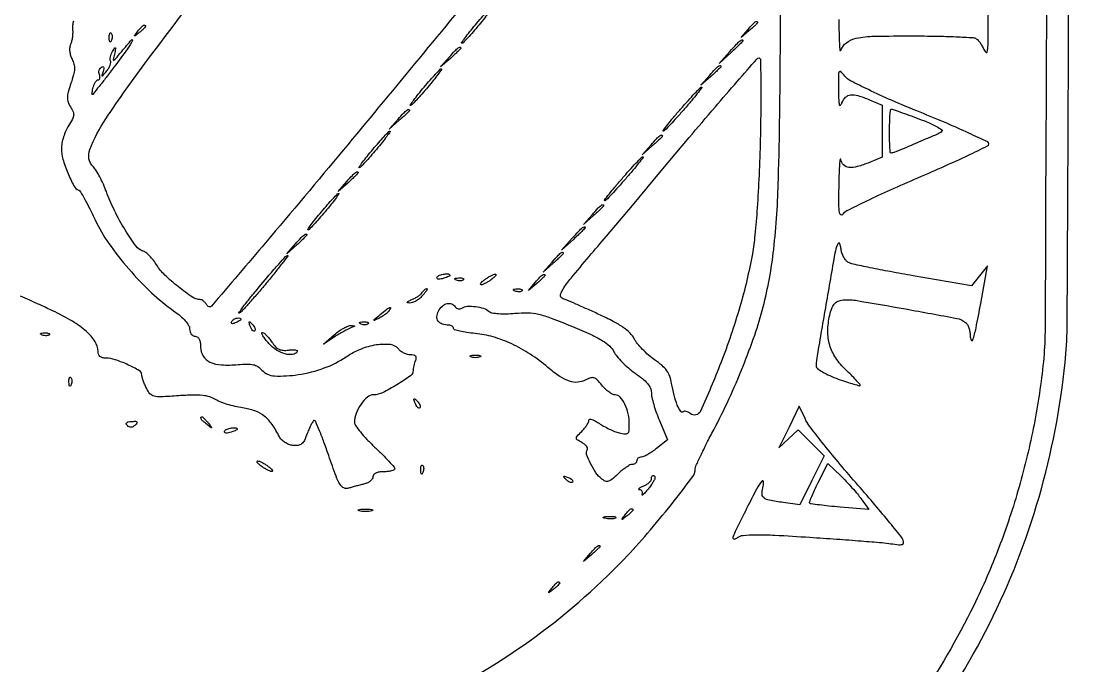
# Model space of a CAD drawing. Extents: x 0 to 312, y -4 to 107.
# Drawn here: x 99.13 to 109.27, y 19.66 to 25.76 of the extents above; entities that cross this region are included whole.
import ezdxf

# ---------------------------------------------------------------- set-up
doc = ezdxf.new("R2010")
doc.units = 0
doc.layers.add('BG_SILKSCREEN_TOP', color=85, linetype='CONTINUOUS')

msp = doc.modelspace()

# ---------------------------------------------------------------- linework, layer by layer
at = {"layer": 'BG_SILKSCREEN_TOP'}
for points in [[(107.614, 18.937, 0.04506), (108.307, 20.053, 0.046039), (108.776, 21.253, 0.044824), (109.024, 22.53, 0.023972), (109.042, 22.858), (109.052, 24.698, 0.000842), (109.059, 27.114), (109.061, 30.542), (109.061, 38.194), (89.615, 38.194), (89.625, 30.252)], [(102.904, 19.272, 0.042843), (103.95, 19.891, 0.046656), (104.844, 20.665, 0.013326), (105.067, 20.91, 0.010891), (105.293, 21.184, 0.005354), (105.493, 21.444, 0.16291), (105.519, 21.521, -0.107156), (105.525, 21.548, -0.003648), (105.571, 21.646, -0.006715), (105.627, 21.762, -0.004621), (105.694, 21.891, 0.01385), (105.837, 22.181, 0.012375), (105.97, 22.488, 0.012763), (106.082, 22.789, 0.019546), (106.162, 23.055, 0.035891), (106.262, 23.601, 0.020659), (106.307, 24.269, 0.005886), (106.325, 25.484), (106.336, 29.583), (106.348, 35.33), (99.37, 35.333), (96.693, 35.332, 0.000607)], [(108.852, 30.425), (108.85, 27.229, -0.000746), (108.842, 24.788), (108.833, 22.82, -0.024483), (108.817, 22.535, -0.022147), (108.729, 21.939, -0.021611), (108.587, 21.349, -0.021659), (108.396, 20.774, -0.022497), (108.157, 20.226, -0.071063), (106.969, 18.478, -0.062718)], [(103.535, 26.178, -0.000567), (102.184, 24.542, -0.00312), (101.447, 23.664, -0.001017), (100.936, 23.064, -0.521666), (100.895, 23.069, 0.043945), (100.88, 23.09, 0.046372), (100.862, 23.108, 0.05113), (100.843, 23.121, 0.124446), (100.828, 23.125, -0.14983), (100.755, 23.147, -0.019074), (100.622, 23.245, -0.02316), (100.493, 23.357, -0.063445), (100.418, 23.45, 0.027797), (100.385, 23.497, 0.029007), (100.349, 23.539, 0.030291), (100.313, 23.571, 0.100783), (100.285, 23.585, -0.171477), (100.22, 23.63, -0.01852), (100.117, 23.785, -0.023099), (100.016, 23.968, -0.028142), (99.939, 24.148, 0.017529), (99.911, 24.219, 0.016827), (99.877, 24.288, 0.017027), (99.844, 24.347, 0.056526), (99.816, 24.383, -0.295492), (99.782, 24.548, -0.05372), (99.934, 24.838, -0.014723), (100.329, 25.396, -0.000742), (101.675, 27.175, -0.002025)], [(106.88, 25.781, 0.004996), (106.881, 25.651, 0.01066), (106.885, 25.551, 0.014291), (106.89, 25.487, 0.792512), (106.898, 25.486, -0.14666), (106.952, 25.56, -0.111956), (107.045, 25.602, -0.044426), (107.214, 25.621, -0.00562), (107.583, 25.624, -0.004424), (107.8, 25.622, -0.006606), (107.989, 25.616, -0.003137), (108.15, 25.608, -0.127846), (108.182, 25.597, -0.075792), (108.201, 25.581, -0.026893), (108.222, 25.553, -0.025963), (108.242, 25.52, -0.027732), (108.258, 25.485, 0.181249), (108.274, 25.468, 0.50133), (108.286, 25.474, 0.040339), (108.293, 25.535, 0.00418), (108.295, 25.679), (108.297, 25.959)], [(103.471, 25.729, -0.005493), (103.414, 25.663, -0.0085), (103.363, 25.606, -0.003674), (103.319, 25.56, -0.203511), (103.308, 25.555, -0.608159), (103.305, 25.561, -0.005127), (103.338, 25.606, -0.009918), (103.381, 25.662, -0.00552), (103.436, 25.729, -0.005493), (103.493, 25.796, -0.0085), (103.544, 25.852, -0.003674), (103.588, 25.898, -0.203511), (103.599, 25.903, -0.608159), (103.601, 25.898, -0.005127), (103.568, 25.852, -0.009918), (103.525, 25.796, -0.00552), (103.471, 25.729)], [(99.628, 25.763, 0.040667), (99.619, 25.724, 0.058667), (99.619, 25.688, -0.034034), (99.62, 25.653, -0.023662), (99.617, 25.613, -0.02395), (99.61, 25.574, -0.044614), (99.6, 25.544, 0.078438), (99.592, 25.514, 0.048773), (99.592, 25.477, 0.046442), (99.6, 25.439, 0.051003), (99.614, 25.404, -0.060374), (99.632, 25.357, -0.074028), (99.637, 25.311, -0.054018), (99.628, 25.255, -0.017643), (99.604, 25.176, 0.014705), (99.577, 25.09, 0.064641), (99.57, 25.038, 0.094805), (99.577, 24.997, 0.054232), (99.6, 24.951, -0.045261), (99.624, 24.906, -0.127859), (99.629, 24.872, -0.098139), (99.617, 24.834, -0.02048), (99.581, 24.773, 0.041886), (99.555, 24.725, 0.027762), (99.533, 24.667, 0.027954), (99.518, 24.607, 0.047666), (99.513, 24.556, 0.072782), (99.527, 24.457, 0.027024), (99.574, 24.325, 0.022667), (99.632, 24.203, 0.173966), (99.678, 24.161, -0.163783), (99.694, 24.147, -0.005319), (99.735, 24.074, -0.009704), (99.782, 23.985, -0.006532), (99.833, 23.881, 0.042568), (99.962, 23.658, 0.025417), (100.151, 23.416, 0.025208), (100.367, 23.19, 0.036817), (100.58, 23.016, -0.025177), (100.64, 22.97, -0.036961), (100.687, 22.923, -0.043075), (100.718, 22.88, -0.135792), (100.728, 22.845, 0.075269), (100.732, 22.82, 0.088909), (100.743, 22.798, 0.100704), (100.76, 22.783, 0.129243), (100.78, 22.778, -0.152696), (100.802, 22.771, -0.126755), (100.819, 22.751, -0.08218), (100.829, 22.719, -0.033108), (100.832, 22.673, 0.141969), (100.856, 22.59, 0.144766), (100.92, 22.533, 0.094545), (101.03, 22.506, 0.036799), (101.187, 22.509, -0.019018), (101.273, 22.514, -0.06079), (101.33, 22.508, -0.085115), (101.373, 22.49, -0.067415), (101.412, 22.457, 0.20124), (101.533, 22.401, 0.049022), (101.757, 22.414, 0.047635), (102.004, 22.477, 0.062744), (102.211, 22.582, -0.053152), (102.35, 22.656, -0.056889), (102.499, 22.698, -0.065837), (102.628, 22.701, -0.195295), (102.704, 22.66, 0.062687), (102.727, 22.638, 0.044216), (102.757, 22.62, 0.044557), (102.789, 22.608, 0.068305), (102.819, 22.604, -0.049166), (102.849, 22.601, -0.165943), (102.867, 22.591, -0.199221), (102.872, 22.574, -0.074216), (102.867, 22.549, 0.020916), (102.859, 22.525, 0.016224), (102.852, 22.498, 0.016504), (102.847, 22.473, 0.037595), (102.846, 22.454, -0.239424), (102.82, 22.403, -0.019319), (102.692, 22.317, -0.024099), (102.556, 22.242, -0.1144), (102.47, 22.222, 0.181465), (102.412, 22.2, 0.062275), (102.352, 22.133, 0.059358), (102.306, 22.046, 0.091962), (102.29, 21.962, 0.155277), (102.3, 21.931, 0.016508), (102.346, 21.87, 0.019114), (102.408, 21.8, 0.014243), (102.481, 21.727, -0.007008), (102.554, 21.656, -0.010499), (102.616, 21.592, -0.005751), (102.666, 21.537, -0.182637), (102.672, 21.52, -0.290853), (102.665, 21.51, -0.046166), (102.641, 21.501, -0.039019), (102.608, 21.495, -0.024527), (102.568, 21.493, 0.03486), (102.524, 21.49, 0.073308), (102.491, 21.48, 0.109518), (102.471, 21.465, 0.17742), (102.464, 21.445, -0.143777), (102.458, 21.425, -0.073471), (102.441, 21.406, -0.063344), (102.415, 21.389, -0.054906), (102.386, 21.378, 0.005297), (102.35, 21.369, 0.003216), (102.309, 21.358, 0.003225), (102.268, 21.347, 0.005681), (102.234, 21.337, -0.182646), (102.19, 21.339, -0.152709), (102.154, 21.371, -0.048493), (102.116, 21.45, -0.004931), (102.046, 21.646, 0.005555), (102.001, 21.774, 0.008963), (101.959, 21.881, 0.00336), (101.921, 21.971, 0.300414), (101.909, 21.979, 0.255668), (101.899, 21.973, 0.018546), (101.881, 21.943, 0.022318), (101.861, 21.903, 0.014793), (101.843, 21.856, -0.02454), (101.815, 21.79, -0.109037), (101.789, 21.757, -0.145973), (101.756, 21.743, -0.056964), (101.706, 21.743, -0.063331), (101.669, 21.752, -0.050155), (101.631, 21.771, -0.051585), (101.599, 21.796, -0.082645), (101.579, 21.824, 0.036218), (101.509, 21.942, 0.073909), (101.435, 22.02, 0.080414), (101.346, 22.069, 0.050028), (101.23, 22.098, -0.020628), (101.158, 22.112, -0.017979), (101.084, 22.132, -0.018354), (101.018, 22.155, -0.049787), (100.974, 22.177, 0.069787), (100.919, 22.203, 0.047618), (100.852, 22.216, 0.032204), (100.76, 22.22, 0.010551), (100.625, 22.213, -0.005742), (100.456, 22.203, -0.068953), (100.391, 22.209, -0.160004), (100.352, 22.233, -0.066424), (100.319, 22.285, -0.013379), (100.302, 22.322, -0.014291), (100.288, 22.359, -0.013972), (100.278, 22.392, -0.062534), (100.275, 22.411, 0.261888), (100.252, 22.451, 0.021763), (100.142, 22.508, 0.028299), (100.023, 22.555, 0.080546), (99.935, 22.569, -0.06044), (99.902, 22.573, -0.117531), (99.878, 22.585, -0.131151), (99.864, 22.606, -0.085132), (99.86, 22.634, 0.144013), (99.832, 22.726, 0.067095), (99.751, 22.822, 0.049052), (99.617, 22.92, 0.023837), (99.43, 23.019, 0.002155), (99.318, 23.071, 0.002758), (99.214, 23.118, 0.002134), (99.126, 23.157, 0.023357)], [(106.11, 25.752, -0.191117), (106.107, 25.745, -0.007509), (106.087, 25.724, -0.012379), (106.061, 25.7, -0.008334), (106.031, 25.674), (105.953, 25.608), (106.019, 25.686, -0.010403), (106.061, 25.733, -0.048383), (106.088, 25.757, -0.197339), (106.102, 25.76, -0.372046), (106.11, 25.752)], [(100.311, 25.716, -0.184603), (100.308, 25.709, -0.013802), (100.293, 25.693, -0.017647), (100.273, 25.674, -0.012436), (100.25, 25.655, -0.001575), (100.211, 25.625, -0.377589), (100.207, 25.625, -0.377589), (100.207, 25.629, -0.001575), (100.237, 25.668, -0.017686), (100.268, 25.705, -0.065618), (100.291, 25.725, -0.241986), (100.304, 25.726, -0.307697), (100.311, 25.716)], [(100.012, 25.33, -0.002273), (99.937, 25.23, -0.003687), (99.871, 25.146, -0.000685), (99.813, 25.072, -0.228617), (99.807, 25.069, -0.42731), (99.803, 25.073, -0.018459), (99.805, 25.09, -0.021807), (99.809, 25.112, -0.012554), (99.815, 25.139, -0.037499), (99.824, 25.165, -0.049188), (99.836, 25.188, -0.058343), (99.85, 25.203, -0.185953), (99.863, 25.208, 0.196999), (99.872, 25.212, 0.143764), (99.878, 25.222, 0.094911), (99.878, 25.238, 0.05243), (99.873, 25.257, -0.077332), (99.869, 25.277, -0.076612), (99.871, 25.298, -0.081907), (99.879, 25.316, -0.110993), (99.892, 25.328, -0.112429), (99.905, 25.333, -0.330263), (99.913, 25.328, -0.147097), (99.915, 25.313, -0.030727), (99.908, 25.288, 0.006467), (99.897, 25.25, 0.529691), (99.9, 25.246, 0.19679), (99.908, 25.25, 0.002906), (99.942, 25.291, 0.035864), (99.962, 25.319, 0.045764), (99.975, 25.347, 0.052893), (99.981, 25.371, 0.176997), (99.978, 25.387, -0.143207), (99.974, 25.402, -0.050995), (99.977, 25.425, -0.045467), (99.985, 25.452, -0.039762), (99.998, 25.477, -0.006868), (100.02, 25.511, -0.540258), (100.025, 25.511, -0.203552), (100.027, 25.502, -0.003491), (100.015, 25.451, 0.013427), (100.004, 25.4, 0.584622), (100.01, 25.395, 0.130849), (100.026, 25.406, 0.002985), (100.085, 25.477, -0.010957), (100.178, 25.587, -0.873524), (100.187, 25.581, -0.042319), (100.139, 25.502, -0.004538), (100.012, 25.33)], [(99.987, 25.584, -0.054075), (99.98, 25.569, -0.470618), (99.973, 25.569, -0.168742), (99.969, 25.579, -0.018895), (99.966, 25.605, -0.028487), (99.967, 25.629, -0.077126), (99.971, 25.645, -0.208169), (99.977, 25.652, -0.29694), (99.985, 25.65, -0.126454), (99.991, 25.639, -0.060344), (99.994, 25.622, -0.054149), (99.993, 25.603, -0.051402), (99.987, 25.584)], [(105.971, 25.579, -0.195676), (105.968, 25.572, -0.003115), (105.938, 25.542, -0.00768), (105.901, 25.506, -0.004952), (105.858, 25.466), (105.745, 25.364), (105.847, 25.477, -0.005201), (105.91, 25.545, -0.031435), (105.944, 25.578, -0.126516), (105.962, 25.586, -0.469813), (105.971, 25.579)], [(103.297, 25.509, -0.194104), (103.294, 25.502, -0.004634), (103.269, 25.477, -0.009491), (103.238, 25.447, -0.006222), (103.202, 25.414), (103.106, 25.33), (103.19, 25.425, -0.007047), (103.242, 25.483, -0.038158), (103.273, 25.511, -0.157803), (103.289, 25.517, -0.426412), (103.297, 25.509)], [(106.135, 24.644, -0.004739), (106.123, 24.303, -0.00641), (106.106, 23.995, -0.007025), (106.084, 23.737, -0.020153), (106.06, 23.559, -0.026933), (105.941, 23.056, -0.02117), (105.761, 22.525, -0.013575), (105.568, 22.067, -0.495154), (105.472, 22.044, 0.048418), (105.453, 22.057, 0.064496), (105.433, 22.065, 0.080361), (105.416, 22.066, 0.178411), (105.405, 22.061, -0.481396), (105.381, 22.064, -0.04398), (105.349, 22.125, -0.03413), (105.318, 22.219, -0.022283), (105.295, 22.331, 0.047959), (105.278, 22.397, 0.06816), (105.249, 22.451, 0.058794), (105.204, 22.5, 0.026457), (105.134, 22.554, -0.026871), (105.076, 22.599, -0.021672), (105.02, 22.653, -0.022182), (104.971, 22.707, -0.051213), (104.941, 22.753, 0.07882), (104.901, 22.808, 0.043792), (104.837, 22.861, 0.031155), (104.742, 22.918, 0.012), (104.605, 22.985, 0.001881), (104.492, 23.036, 0.002347), (104.386, 23.083, 0.001902), (104.297, 23.122, 0.018005), (104.259, 23.137, -0.382423), (104.242, 23.167, -0.087049), (104.266, 23.224, -0.029116), (104.342, 23.327, -0.003927), (104.513, 23.533, 0.000964), (104.677, 23.726), (104.923, 24.018), (105.197, 24.344), (105.462, 24.66, -0.002151), (105.706, 24.949, -0.003469), (105.916, 25.192, -0.000659), (106.103, 25.405, -0.201395), (106.123, 25.415, -0.42342), (106.136, 25.403, -0.001785), (106.14, 25.195, -0.006475), (106.14, 24.948, -0.003504), (106.135, 24.644)], [(102.985, 25.139, -0.005493), (102.928, 25.072, -0.0085), (102.877, 25.016, -0.003674), (102.833, 24.97, -0.203511), (102.822, 24.965, -0.608159), (102.819, 24.97, -0.005127), (102.852, 25.016, -0.009918), (102.895, 25.072, -0.00552), (102.95, 25.139, -0.005493), (103.007, 25.205, -0.0085), (103.058, 25.261, -0.003674), (103.102, 25.308, -0.203511), (103.113, 25.312, -0.608159), (103.115, 25.307, -0.005127), (103.082, 25.261, -0.009918), (103.039, 25.205, -0.00552), (102.985, 25.139)], [(105.762, 25.336, -0.194104), (105.76, 25.329, -0.004634), (105.734, 25.303, -0.009491), (105.703, 25.273, -0.006222), (105.667, 25.24), (105.571, 25.156), (105.656, 25.252, -0.007047), (105.708, 25.309, -0.038158), (105.738, 25.337, -0.157803), (105.754, 25.343, -0.426412), (105.762, 25.336)], [(106.876, 25.117, 0.005376), (106.878, 25.014, 0.05745), (106.884, 24.972, 0.57441), (106.895, 24.969, 0.103362), (106.909, 24.991, -0.103261), (106.944, 25.043, -0.16925), (106.991, 25.065, -0.101554), (107.06, 25.059, -0.024339), (107.17, 25.019), (107.29, 24.969), (107.29, 24.476), (107.17, 24.425, -0.028308), (107.054, 24.385, -0.096443), (106.975, 24.377, -0.173323), (106.925, 24.401, -0.149103), (106.898, 24.453, 0.818731), (106.892, 24.453, 0.03202), (106.886, 24.412, 0.011572), (106.881, 24.324, 0.004582), (106.878, 24.203, 0.003971), (106.877, 24.027, 0.035528), (106.883, 23.949, 0.252468), (106.897, 23.93, 0.358672), (106.917, 23.935, -0.118867), (106.956, 23.968, -0.003722), (107.144, 24.061, -0.007069), (107.37, 24.166, -0.004817), (107.629, 24.28, 0.003883), (107.886, 24.392, 0.006261), (108.102, 24.492, 0.001767), (108.288, 24.581, 0.265108), (108.301, 24.6, 0.312811), (108.29, 24.619, 0.002077), (108.111, 24.702, 0.007047), (107.901, 24.796, 0.004324), (107.651, 24.9, -0.005367), (107.379, 25.014, -0.009691), (107.159, 25.115, -0.007784), (106.99, 25.199, -0.103269), (106.936, 25.243, 0.026404), (106.897, 25.286, 0.517991), (106.882, 25.284, 0.111077), (106.875, 25.254, 0.00298), (106.876, 25.117)], [(105.415, 24.93, -0.004451), (105.345, 24.851, -0.006973), (105.283, 24.783, -0.002535), (105.228, 24.727, -0.202989), (105.217, 24.722, -0.6206), (105.215, 24.727, -0.003338), (105.258, 24.783, -0.007933), (105.312, 24.851, -0.004468), (105.38, 24.93, -0.004451), (105.451, 25.01, -0.006973), (105.513, 25.078, -0.002535), (105.567, 25.134, -0.202989), (105.578, 25.139, -0.6206), (105.581, 25.134, -0.003338), (105.537, 25.078, -0.007933), (105.483, 25.01, -0.004468), (105.415, 24.93)], [(102.811, 24.919, -0.194104), (102.808, 24.912, -0.004634), (102.783, 24.886, -0.009491), (102.752, 24.857, -0.006222), (102.715, 24.824), (102.62, 24.739), (102.704, 24.835, -0.007047), (102.756, 24.892, -0.038158), (102.787, 24.921, -0.157803), (102.803, 24.927, -0.426412), (102.811, 24.919)], [(107.637, 24.839, -0.012493), (107.73, 24.802, -0.02275), (107.804, 24.766, -0.021811), (107.855, 24.735, -0.482079), (107.856, 24.72, -0.088219), (107.819, 24.696, -0.001854), (107.616, 24.608, -0.001684), (107.411, 24.522, -0.099196), (107.371, 24.514, -0.394984), (107.366, 24.518, -0.002889), (107.363, 24.575, -0.008517), (107.36, 24.642, -0.005118), (107.36, 24.722, -0.00692), (107.361, 24.802, -0.011498), (107.364, 24.869, -0.005205), (107.369, 24.925, -0.386806), (107.375, 24.93, -0.083164), (107.386, 24.929, -0.000964), (107.458, 24.904, -0.00291), (107.542, 24.874, -0.001894), (107.637, 24.839)], [(102.498, 24.549, -0.005493), (102.441, 24.482, -0.0085), (102.391, 24.426, -0.003674), (102.347, 24.379, -0.203511), (102.336, 24.375, -0.608159), (102.333, 24.38, -0.005127), (102.366, 24.426, -0.009918), (102.409, 24.482, -0.00552), (102.464, 24.549, -0.005493), (102.521, 24.615, -0.0085), (102.571, 24.671, -0.003674), (102.616, 24.718, -0.203511), (102.626, 24.722, -0.608159), (102.629, 24.717, -0.005127), (102.596, 24.671, -0.009918), (102.553, 24.615, -0.00552), (102.498, 24.549)], [(105.207, 24.676, -0.194104), (105.204, 24.669, -0.004634), (105.179, 24.643, -0.009491), (105.148, 24.614, -0.006222), (105.111, 24.581), (105.016, 24.496), (105.1, 24.592, -0.007047), (105.152, 24.649, -0.038158), (105.183, 24.678, -0.157803), (105.199, 24.684, -0.426412), (105.207, 24.676)], [(104.86, 24.271, -0.004451), (104.789, 24.191, -0.006973), (104.727, 24.124, -0.002535), (104.673, 24.067, -0.202989), (104.662, 24.062, -0.6206), (104.659, 24.068, -0.003338), (104.702, 24.124, -0.007933), (104.757, 24.191, -0.004468), (104.825, 24.271, -0.004451), (104.895, 24.351, -0.006973), (104.957, 24.418, -0.002535), (105.012, 24.474, -0.202989), (105.023, 24.479, -0.6206), (105.025, 24.474, -0.003338), (104.982, 24.418, -0.007933), (104.928, 24.351, -0.004468), (104.86, 24.271)], [(102.325, 24.329, -0.194104), (102.322, 24.322, -0.004634), (102.297, 24.296, -0.009491), (102.266, 24.266, -0.006222), (102.229, 24.233), (102.134, 24.149), (102.218, 24.245, -0.007047), (102.27, 24.302, -0.038158), (102.301, 24.33, -0.157803), (102.317, 24.336, -0.426412), (102.325, 24.329)], [(102.012, 23.958, -0.005493), (101.955, 23.892, -0.0085), (101.905, 23.836, -0.003674), (101.86, 23.789, -0.203511), (101.85, 23.785, -0.608159), (101.847, 23.79, -0.005127), (101.88, 23.836, -0.009918), (101.923, 23.892, -0.00552), (101.978, 23.958, -0.005493), (102.035, 24.025, -0.0085), (102.085, 24.081, -0.003674), (102.13, 24.127, -0.203511), (102.14, 24.132, -0.608159), (102.143, 24.127, -0.005127), (102.11, 24.081, -0.009918), (102.067, 24.025, -0.00552), (102.012, 23.958)], [(104.651, 24.016, -0.194104), (104.648, 24.009, -0.004634), (104.623, 23.984, -0.009491), (104.592, 23.954, -0.006222), (104.556, 23.921), (104.46, 23.837), (104.544, 23.932, -0.007047), (104.596, 23.99, -0.038158), (104.627, 24.018, -0.157803), (104.643, 24.024, -0.426412), (104.651, 24.016)], [(101.839, 23.739, -0.194104), (101.836, 23.732, -0.004634), (101.811, 23.706, -0.009491), (101.78, 23.676, -0.006222), (101.743, 23.643), (101.648, 23.559), (101.732, 23.654, -0.007047), (101.784, 23.712, -0.038158), (101.815, 23.74, -0.157803), (101.831, 23.746, -0.426412), (101.839, 23.739)], [(104.478, 23.808, -0.195676), (104.475, 23.802, -0.003115), (104.444, 23.771, -0.00768), (104.408, 23.735, -0.004952), (104.365, 23.696), (104.252, 23.594), (104.354, 23.706, -0.005201), (104.416, 23.774, -0.031435), (104.451, 23.807, -0.126516), (104.469, 23.815, -0.469813), (104.478, 23.808)], [(106.866, 23.646, 0.052587), (106.842, 23.565, 0.000777), (106.757, 23.078, 0.000938), (106.674, 22.596, 0.042367), (106.665, 22.496, 0.234935), (106.677, 22.472, 0.027989), (106.725, 22.44, 0.028234), (106.793, 22.405, 0.018367), (106.873, 22.372, 0.006523), (106.953, 22.344, 0.011275), (107.021, 22.323, 0.005363), (107.076, 22.308, 0.491416), (107.082, 22.313, 0.185416), (107.078, 22.323, 0.004328), (107.042, 22.362, 0.009011), (106.998, 22.408, 0.005921), (106.946, 22.458, -0.056101), (106.851, 22.572, -0.074804), (106.793, 22.694, -0.074567), (106.775, 22.828, -0.055318), (106.793, 22.976, -0.028378), (106.812, 23.04, -0.078557), (106.834, 23.081, -0.107055), (106.864, 23.106, -0.08599), (106.903, 23.119, -0.076911), (107.038, 23.118, -0.00322), (107.511, 23.036, -0.002234), (107.997, 22.947, -0.123493), (108.08, 22.908, -0.095765), (108.097, 22.889, -0.043224), (108.111, 22.858, -0.04068), (108.12, 22.821, -0.044011), (108.123, 22.785, 0.108705), (108.133, 22.74, 0.680027), (108.149, 22.741, 0.030308), (108.179, 22.855, 0.004398), (108.224, 23.089), (108.289, 23.446), (108.213, 23.351), (108.137, 23.255), (107.583, 23.351, -0.003259), (107.367, 23.39, -0.00463), (107.175, 23.427, -0.00267), (107.014, 23.461, -0.065618), (106.971, 23.477, -0.096483), (106.948, 23.495, -0.048182), (106.926, 23.526, -0.045353), (106.909, 23.564, -0.050115), (106.9, 23.602, 0.015565), (106.893, 23.643, 0.117836), (106.885, 23.661, 0.459008), (106.876, 23.661, 0.092063), (106.866, 23.646)], [(101.453, 23.279, -0.003975), (101.367, 23.177, -0.005576), (101.289, 23.088, -0.003421), (101.222, 23.014, -0.072637), (101.199, 22.995, -0.791397), (101.195, 22.999, -0.014928), (101.223, 23.04, -0.010869), (101.27, 23.101, -0.00507), (101.333, 23.179, -0.001772), (101.48, 23.355, -0.00713), (101.572, 23.462, -0.004865), (101.638, 23.533, -0.208688), (101.656, 23.542, -0.621628), (101.658, 23.537, -0.001331), (101.602, 23.465, -0.005053), (101.535, 23.38, -0.002915), (101.453, 23.279)], [(104.269, 23.565, -0.194104), (104.266, 23.558, -0.004634), (104.241, 23.532, -0.009491), (104.21, 23.503, -0.006222), (104.174, 23.469), (104.078, 23.385), (104.162, 23.481, -0.007047), (104.214, 23.538, -0.038158), (104.245, 23.567, -0.157803), (104.261, 23.573, -0.426412), (104.269, 23.565)], [(103.193, 23.355, -0.269442), (103.189, 23.348, -0.023165), (103.172, 23.34, -0.025605), (103.15, 23.331, -0.016805), (103.123, 23.323, -0.033811), (103.098, 23.318, -0.095444), (103.08, 23.32, -0.238294), (103.072, 23.326, -0.236418), (103.073, 23.336, -0.164455), (103.097, 23.356, -0.053642), (103.14, 23.367, -0.060352), (103.18, 23.368, -0.388025), (103.193, 23.355)], [(103.322, 23.312, -0.126454), (103.311, 23.306, -0.060344), (103.294, 23.303, -0.054149), (103.275, 23.304, -0.051402), (103.256, 23.31, -0.054075), (103.241, 23.317, -0.470618), (103.241, 23.324, -0.168742), (103.251, 23.328, -0.018895), (103.277, 23.33, -0.028487), (103.301, 23.33, -0.077126), (103.318, 23.326, -0.208169), (103.324, 23.32, -0.29694), (103.322, 23.312)], [(103.59, 23.317, -0.02017), (103.562, 23.297, -0.021763), (103.533, 23.281, -0.02192), (103.507, 23.269, -0.089841), (103.49, 23.265, -0.381578), (103.485, 23.27, -0.190928), (103.487, 23.279, -0.058084), (103.501, 23.295, -0.020751), (103.525, 23.315, -0.02017), (103.553, 23.334, -0.021763), (103.582, 23.351, -0.02192), (103.608, 23.363, -0.089841), (103.625, 23.367, -0.381578), (103.63, 23.362, -0.190928), (103.628, 23.353, -0.058084), (103.614, 23.337, -0.020751), (103.59, 23.317)], [(104.096, 23.356, -0.191117), (104.093, 23.349, -0.007509), (104.073, 23.328, -0.012379), (104.047, 23.304, -0.008334), (104.018, 23.278), (103.939, 23.212), (104.006, 23.29, -0.010403), (104.047, 23.337, -0.048383), (104.074, 23.361, -0.197339), (104.088, 23.364, -0.372046), (104.096, 23.356)], [(102.932, 23.16, -0.040793), (102.904, 23.133, -0.038774), (102.872, 23.111, -0.041287), (102.84, 23.096, -0.098262), (102.814, 23.092, -0.043294), (102.793, 23.095, -0.512447), (102.791, 23.101, -0.151374), (102.801, 23.11, -0.012536), (102.833, 23.125, 0.028513), (102.864, 23.139, 0.026526), (102.893, 23.157, 0.027509), (102.917, 23.176, 0.076055), (102.931, 23.192, -0.03704), (102.941, 23.206, -0.041025), (102.953, 23.218, -0.045025), (102.965, 23.226, -0.132043), (102.975, 23.229, -0.517493), (102.978, 23.224, -0.05159), (102.971, 23.209, -0.032077), (102.955, 23.186, -0.015434), (102.932, 23.16)], [(103.878, 23.208, -0.126454), (103.867, 23.201, -0.060344), (103.85, 23.199, -0.054149), (103.83, 23.2, -0.051402), (103.811, 23.205, -0.054075), (103.797, 23.213, -0.470618), (103.796, 23.219, -0.168742), (103.806, 23.224, -0.018895), (103.832, 23.226, -0.028487), (103.857, 23.226, -0.077126), (103.873, 23.222, -0.208169), (103.88, 23.216, -0.29694), (103.878, 23.208)], [(102.62, 23.021, -0.073098), (102.607, 23.005, -0.022741), (102.583, 22.986, -0.022196), (102.553, 22.966, -0.022759), (102.523, 22.949, -0.004743), (102.479, 22.928, -0.651973), (102.475, 22.931, -0.144156), (102.481, 22.94, -0.001981), (102.533, 22.983, -0.005262), (102.598, 23.034, -0.063156), (102.625, 23.051, -0.63981), (102.631, 23.045, -0.06507), (102.62, 23.021)], [(103.245, 23.055, 0.115819), (103.257, 23.043, 0.100836), (103.273, 23.037, 0.093621), (103.291, 23.038, 0.08461), (103.308, 23.045, -0.125877), (103.359, 23.061, -0.04544), (103.436, 23.059, -0.045497), (103.513, 23.042, -0.095219), (103.567, 23.012, 0.12899), (103.596, 22.999, 0.025627), (103.655, 22.992, 0.02447), (103.728, 22.99, 0.016988), (103.81, 22.995, -0.029173), (103.933, 22.999, -0.051034), (104.033, 22.987, -0.034794), (104.153, 22.95, -0.007304), (104.356, 22.869, -0.008343), (104.532, 22.793, -0.029858), (104.64, 22.735, -0.048047), (104.708, 22.684, -0.096399), (104.748, 22.63, 0.061561), (104.776, 22.587, 0.022492), (104.825, 22.532, 0.021899), (104.885, 22.477, 0.024444), (104.948, 22.429, -0.021318), (105.018, 22.376, -0.047963), (105.066, 22.329, -0.06578), (105.093, 22.285, -0.107518), (105.103, 22.242, 0.056171), (105.107, 22.2, 0.014147), (105.125, 22.132, 0.01426), (105.15, 22.055, 0.013946), (105.179, 21.979), (105.255, 21.796), (105.153, 21.714, -0.018834), (105.11, 21.683, -0.021737), (105.068, 21.656, -0.02144), (105.03, 21.637, -0.106106), (105.007, 21.632, 0.078451), (104.991, 21.629, 0.090246), (104.976, 21.622, 0.100338), (104.967, 21.61, 0.124038), (104.964, 21.597, -0.118778), (104.961, 21.584, -0.100642), (104.952, 21.573, -0.09234), (104.938, 21.565, -0.082272), (104.922, 21.562, 0.124632), (104.9, 21.557, 0.023444), (104.865, 21.535, 0.023767), (104.824, 21.506, 0.019803), (104.785, 21.47, -0.017473), (104.73, 21.421, -0.100386), (104.696, 21.403, -0.17114), (104.666, 21.404, -0.077315), (104.633, 21.424, -0.067796), (104.578, 21.484, -0.035781), (104.526, 21.571, -0.031518), (104.49, 21.657, -0.226717), (104.495, 21.701, 0.205921), (104.497, 21.716, 0.091641), (104.488, 21.734, 0.068208), (104.47, 21.753, 0.045703), (104.445, 21.77, -0.019397), (104.401, 21.795, -0.253378), (104.393, 21.811, -0.190141), (104.4, 21.83, -0.010747), (104.444, 21.876, 0.024658), (104.47, 21.905, 0.02774), (104.492, 21.935, 0.028614), (104.508, 21.963, 0.115872), (104.512, 21.981, -0.385046), (104.52, 21.99, -0.100778), (104.54, 21.988, -0.052504), (104.571, 21.975, -0.024776), (104.608, 21.952, 0.025339), (104.651, 21.925, 0.017263), (104.703, 21.898, 0.017429), (104.755, 21.876, 0.0332), (104.799, 21.862, 0.025514), (104.855, 21.851, 0.211376), (104.88, 21.858, 0.198468), (104.892, 21.882, 0.02227), (104.894, 21.942, 0.053506), (104.884, 22.042, 0.058522), (104.852, 22.134, 0.069243), (104.808, 22.2, 0.214874), (104.76, 22.222, -0.118898), (104.734, 22.228, -0.037901), (104.7, 22.249, -0.035379), (104.665, 22.279, -0.032837), (104.633, 22.314, 0.023317), (104.59, 22.363, 0.121106), (104.559, 22.382, 0.157105), (104.528, 22.383, 0.04764), (104.483, 22.364, -0.103569), (104.406, 22.341, -0.098985), (104.326, 22.351, -0.070378), (104.235, 22.396, -0.027461), (104.122, 22.482, 0.031514), (103.955, 22.607, 0.036009), (103.78, 22.705, 0.038333), (103.604, 22.771, 0.048353), (103.433, 22.803, -0.013523), (103.355, 22.813, -0.021798), (103.288, 22.825, -0.017411), (103.237, 22.839, -0.328469), (103.228, 22.852, 0.142944), (103.224, 22.863, 0.098157), (103.215, 22.873, 0.083098), (103.201, 22.88, 0.067003), (103.184, 22.882, -0.075528), (103.122, 22.893, -0.157808), (103.083, 22.921, -0.180104), (103.071, 22.964, -0.102745), (103.086, 23.016, -0.084662), (103.123, 23.063, -0.126547), (103.168, 23.087, -0.159601), (103.212, 23.084, -0.156815), (103.245, 23.055)], [(101.214, 22.938, -0.225199), (101.211, 22.931, -0.029413), (101.198, 22.922, -0.029557), (101.18, 22.912, -0.020646), (101.16, 22.903, -0.036406), (101.14, 22.897, -0.155349), (101.127, 22.898, -0.32948), (101.123, 22.905, -0.1144), (101.127, 22.917, -0.115814), (101.148, 22.938, -0.080555), (101.178, 22.95, -0.115536), (101.204, 22.95, -0.349578), (101.214, 22.938)], [(101.346, 22.829, -0.278909), (101.337, 22.827, -0.120345), (101.325, 22.833, -0.07019), (101.313, 22.849, -0.036271), (101.303, 22.872, -0.0084), (101.291, 22.905, -0.286372), (101.293, 22.913, -0.400052), (101.299, 22.913, -0.011214), (101.322, 22.891, -0.043285), (101.337, 22.873, -0.063151), (101.347, 22.855, -0.082975), (101.35, 22.839, -0.207422), (101.346, 22.829)], [(102.255, 22.857, 0.028998), (102.229, 22.845, 0.008081), (102.188, 22.823, 0.008129), (102.143, 22.797, 0.008452), (102.099, 22.77), (101.995, 22.702), (102.099, 22.792, -0.023833), (102.143, 22.826, -0.026706), (102.188, 22.854, -0.027395), (102.229, 22.874, -0.112331), (102.255, 22.879, -0.005493), (102.287, 22.877, -0.393492), (102.29, 22.874, -0.307521), (102.287, 22.869, -0.004499), (102.255, 22.857)], [(102.42, 22.896, -0.126454), (102.408, 22.889, -0.060344), (102.391, 22.886, -0.054149), (102.372, 22.887, -0.051402), (102.353, 22.893, -0.054075), (102.339, 22.901, -0.470618), (102.338, 22.907, -0.168742), (102.348, 22.912, -0.018895), (102.374, 22.914, -0.028487), (102.398, 22.913, -0.077126), (102.415, 22.91, -0.208169), (102.421, 22.903, -0.29694), (102.42, 22.896)], [(99.399, 22.791, -0.126454), (99.387, 22.785, -0.060344), (99.371, 22.782, -0.054149), (99.351, 22.783, -0.051402), (99.332, 22.789, -0.054075), (99.318, 22.796, -0.470618), (99.317, 22.803, -0.168742), (99.327, 22.808, -0.018895), (99.353, 22.81, -0.028487), (99.377, 22.809, -0.077126), (99.394, 22.805, -0.208169), (99.4, 22.799, -0.29694), (99.399, 22.791)], [(101.508, 22.722, 0.040562), (101.542, 22.678, 0.095963), (101.575, 22.654, 0.100651), (101.614, 22.644, 0.047635), (101.666, 22.646, -0.024169), (101.703, 22.65, -0.05439), (101.731, 22.648, -0.116659), (101.746, 22.642, -0.391196), (101.748, 22.632, -0.228503), (101.704, 22.604, -0.098721), (101.632, 22.61, -0.076266), (101.551, 22.647, -0.065977), (101.48, 22.708, -0.015635), (101.446, 22.748, -0.03244), (101.423, 22.782, -0.052198), (101.412, 22.805, -0.513572), (101.418, 22.812, -0.168949), (101.433, 22.807, -0.029173), (101.457, 22.786, -0.028885), (101.483, 22.757, -0.022283), (101.508, 22.722)], [(103.479, 22.581, -0.057988), (103.46, 22.576, -0.037979), (103.436, 22.574, -0.037979), (103.412, 22.576, -0.057988), (103.393, 22.581, -0.174856), (103.385, 22.588, -0.447206), (103.387, 22.593, -0.078552), (103.405, 22.597, -0.01749), (103.436, 22.599, -0.01749), (103.467, 22.597, -0.078552), (103.485, 22.593, -0.447206), (103.487, 22.588, -0.174856), (103.479, 22.581)], [(99.606, 22.32, -0.054075), (99.598, 22.305, -0.470618), (99.591, 22.305, -0.168742), (99.587, 22.315, -0.018895), (99.585, 22.341, -0.028487), (99.585, 22.365, -0.077126), (99.589, 22.382, -0.208169), (99.595, 22.388, -0.29694), (99.603, 22.386, -0.126454), (99.609, 22.375, -0.060344), (99.612, 22.358, -0.054149), (99.611, 22.339, -0.051402), (99.606, 22.32)], [(102.908, 22.1, -0.278909), (102.899, 22.097, -0.120345), (102.888, 22.104, -0.07019), (102.876, 22.12, -0.036271), (102.865, 22.142, -0.0084), (102.853, 22.176, -0.286372), (102.855, 22.184, -0.400052), (102.862, 22.184, -0.011214), (102.885, 22.162, -0.043285), (102.9, 22.144, -0.063151), (102.909, 22.126, -0.082975), (102.913, 22.11, -0.207422), (102.908, 22.1)], [(106.408, 21.917), (106.311, 21.719), (106.402, 21.804), (106.494, 21.889), (106.617, 21.766), (106.739, 21.643), (106.625, 21.411), (106.51, 21.179), (106.353, 21.201, -0.01052), (106.221, 21.223, -0.109646), (106.171, 21.245, -0.23545), (106.153, 21.279, -0.06738), (106.159, 21.34, 0.070098), (106.166, 21.4, 0.697986), (106.15, 21.405, 0.045812), (106.1, 21.329, 0.005267), (106.006, 21.146, 0.002814), (105.906, 20.945, 0.038508), (105.876, 20.869, 0.541544), (105.887, 20.855, 0.145737), (105.92, 20.869, -0.151218), (105.972, 20.89, -0.021999), (106.088, 20.896, -0.014452), (106.274, 20.892, -0.002884), (106.605, 20.872, -0.001628), (106.858, 20.855, -0.002025), (107.092, 20.837, -0.001649), (107.289, 20.821, -0.015273), (107.373, 20.811, 0.010917), (107.448, 20.801, 0.100853), (107.48, 20.804, 0.307172), (107.492, 20.819, 0.112115), (107.488, 20.846, 0.078732), (107.467, 20.882, 0.002068), (107.347, 21.028, 0.004302), (107.205, 21.198, 0.002923), (107.04, 21.39, -0.00524), (106.872, 21.586, -0.006685), (106.722, 21.77, -0.005306), (106.601, 21.926, -0.054749), (106.559, 21.997), (106.504, 22.115), (106.408, 21.917)], [(100.906, 21.953, -0.001575), (100.936, 21.914, -0.377589), (100.936, 21.91, -0.377589), (100.932, 21.909, -0.001575), (100.893, 21.94, -0.017686), (100.856, 21.971, -0.065618), (100.836, 21.994, -0.241986), (100.835, 22.007, -0.307697), (100.845, 22.014, -0.184603), (100.852, 22.011, -0.013802), (100.868, 21.996, -0.017647), (100.886, 21.976, -0.012436), (100.906, 21.953)], [(100.212, 21.936, -0.062529), (100.192, 21.92, -0.115616), (100.173, 21.915, -0.128511), (100.155, 21.918, -0.087559), (100.138, 21.93, -0.110935), (100.128, 21.945, -0.289954), (100.131, 21.957, -0.146557), (100.147, 21.966, -0.032046), (100.178, 21.97, -0.01948), (100.214, 21.971, -0.198205), (100.227, 21.966, -0.361812), (100.228, 21.955, -0.045572), (100.212, 21.936)], [(101.179, 21.896, -0.269442), (101.175, 21.89, -0.023165), (101.159, 21.882, -0.025605), (101.136, 21.873, -0.016805), (101.11, 21.865, -0.033811), (101.084, 21.86, -0.095444), (101.066, 21.861, -0.238294), (101.059, 21.868, -0.236418), (101.059, 21.878, -0.164455), (101.083, 21.897, -0.053642), (101.126, 21.909, -0.060352), (101.166, 21.91, -0.388025), (101.179, 21.896)], [(101.472, 21.544, -0.020751), (101.496, 21.524, -0.058084), (101.51, 21.508, -0.190928), (101.512, 21.499, -0.381578), (101.507, 21.494, -0.089841), (101.49, 21.498, -0.02192), (101.464, 21.51, -0.021763), (101.435, 21.527, -0.02017), (101.407, 21.546, -0.020751), (101.383, 21.566, -0.058084), (101.369, 21.582, -0.190928), (101.366, 21.591, -0.381578), (101.372, 21.596, -0.089841), (101.389, 21.592, -0.02192), (101.415, 21.58, -0.021763), (101.444, 21.564, -0.02017), (101.472, 21.544)], [(102.939, 21.486, -0.054075), (102.931, 21.472, -0.470618), (102.925, 21.471, -0.168742), (102.92, 21.482, -0.018895), (102.918, 21.507, -0.028487), (102.918, 21.532, -0.077126), (102.922, 21.548, -0.208169), (102.928, 21.555, -0.29694), (102.936, 21.553, -0.126454), (102.943, 21.542, -0.060344), (102.946, 21.525, -0.054149), (102.944, 21.505, -0.051402), (102.939, 21.486)], [(107.091, 21.236), (107.164, 21.134), (106.891, 21.158, -0.004315), (106.786, 21.167, -0.006628), (106.695, 21.178, -0.00267), (106.617, 21.188, -0.163075), (106.605, 21.194, -0.291814), (106.602, 21.206, -0.007483), (106.622, 21.257, -0.01361), (106.649, 21.319, -0.008583), (106.683, 21.39), (106.775, 21.571), (106.897, 21.454, -0.011127), (106.949, 21.402, -0.008129), (107.004, 21.341, -0.008221), (107.055, 21.283, -0.017909), (107.091, 21.236)], [(104.357, 21.395, -0.207422), (104.346, 21.391, -0.082975), (104.331, 21.394, -0.063151), (104.313, 21.404, -0.043285), (104.295, 21.419, -0.011214), (104.273, 21.442, -0.400052), (104.273, 21.449, -0.286372), (104.281, 21.451, -0.0084), (104.314, 21.439, -0.036271), (104.337, 21.428, -0.07019), (104.352, 21.416, -0.120345), (104.359, 21.405, -0.278909), (104.357, 21.395)], [(105.137, 21.432, -0.121151), (105.132, 21.417, -0.014727), (105.115, 21.388, -0.016774), (105.092, 21.354, -0.013099), (105.064, 21.319, -0.008081), (105.038, 21.288, -0.031496), (105.02, 21.271, -0.399197), (105.016, 21.271, -0.323271), (105.015, 21.276, 0.091038), (105.02, 21.293, 0.146366), (105.017, 21.307, 0.156743), (105.007, 21.317, 0.108644), (104.992, 21.322, -0.183985), (104.983, 21.326, -0.412803), (104.983, 21.332, -0.084684), (104.997, 21.343, -0.01983), (105.024, 21.355, 0.036834), (105.054, 21.37, 0.045335), (105.08, 21.388, 0.051769), (105.097, 21.406, 0.164773), (105.103, 21.422, -0.046472), (105.104, 21.436, -0.066429), (105.108, 21.448, -0.08653), (105.113, 21.456, -0.19607), (105.12, 21.458, -0.150098), (105.127, 21.456, -0.102268), (105.132, 21.451, -0.084473), (105.136, 21.442, -0.065031), (105.137, 21.432)], [(102.455, 21.122, -0.03957), (102.427, 21.117, -0.024357), (102.394, 21.115, -0.024357), (102.361, 21.117, -0.03957), (102.334, 21.122, -0.161593), (102.325, 21.128, -0.542911), (102.326, 21.133, -0.052889), (102.351, 21.137, -0.011066), (102.394, 21.138, -0.011066), (102.438, 21.137, -0.052889), (102.462, 21.133, -0.542911), (102.464, 21.128, -0.161593), (102.455, 21.122)], [(104.929, 21.133, -0.184603), (104.926, 21.125, -0.013802), (104.911, 21.109, -0.017647), (104.892, 21.091, -0.012436), (104.868, 21.072, -0.001575), (104.829, 21.041, -0.377589), (104.825, 21.042, -0.377589), (104.825, 21.046, -0.001575), (104.855, 21.085, -0.017686), (104.886, 21.122, -0.065618), (104.909, 21.141, -0.241986), (104.922, 21.142, -0.307697), (104.929, 21.133)], [(104.765, 21.054, -0.062779), (104.744, 21.048, -0.030339), (104.717, 21.046, -0.029509), (104.687, 21.047, -0.037337), (104.661, 21.052, -0.087172), (104.647, 21.058, -0.597528), (104.648, 21.064, -0.080379), (104.666, 21.068, -0.012825), (104.703, 21.07, -0.014396), (104.741, 21.069, -0.052469), (104.764, 21.065, -0.333664), (104.769, 21.06, -0.31318), (104.765, 21.054)], [(104.617, 20.787, -0.191117), (104.614, 20.779, -0.007509), (104.594, 20.759, -0.012379), (104.568, 20.735, -0.008334), (104.538, 20.708), (104.46, 20.642), (104.526, 20.72, -0.010403), (104.568, 20.767, -0.048383), (104.595, 20.791, -0.197339), (104.609, 20.795, -0.372046), (104.617, 20.787)], [(104.235, 20.438, -0.184603), (104.232, 20.431, -0.013802), (104.217, 20.415, -0.017647), (104.197, 20.397, -0.012436), (104.174, 20.377, -0.001575), (104.135, 20.347, -0.377589), (104.13, 20.347, -0.377589), (104.13, 20.351, -0.001575), (104.161, 20.391, -0.017686), (104.192, 20.427, -0.065618), (104.215, 20.447, -0.241986), (104.228, 20.448, -0.307697), (104.235, 20.438)]]:
    msp.add_lwpolyline(points, format="xyb", dxfattribs=at)

doc.saveas('drawing.dxf')
